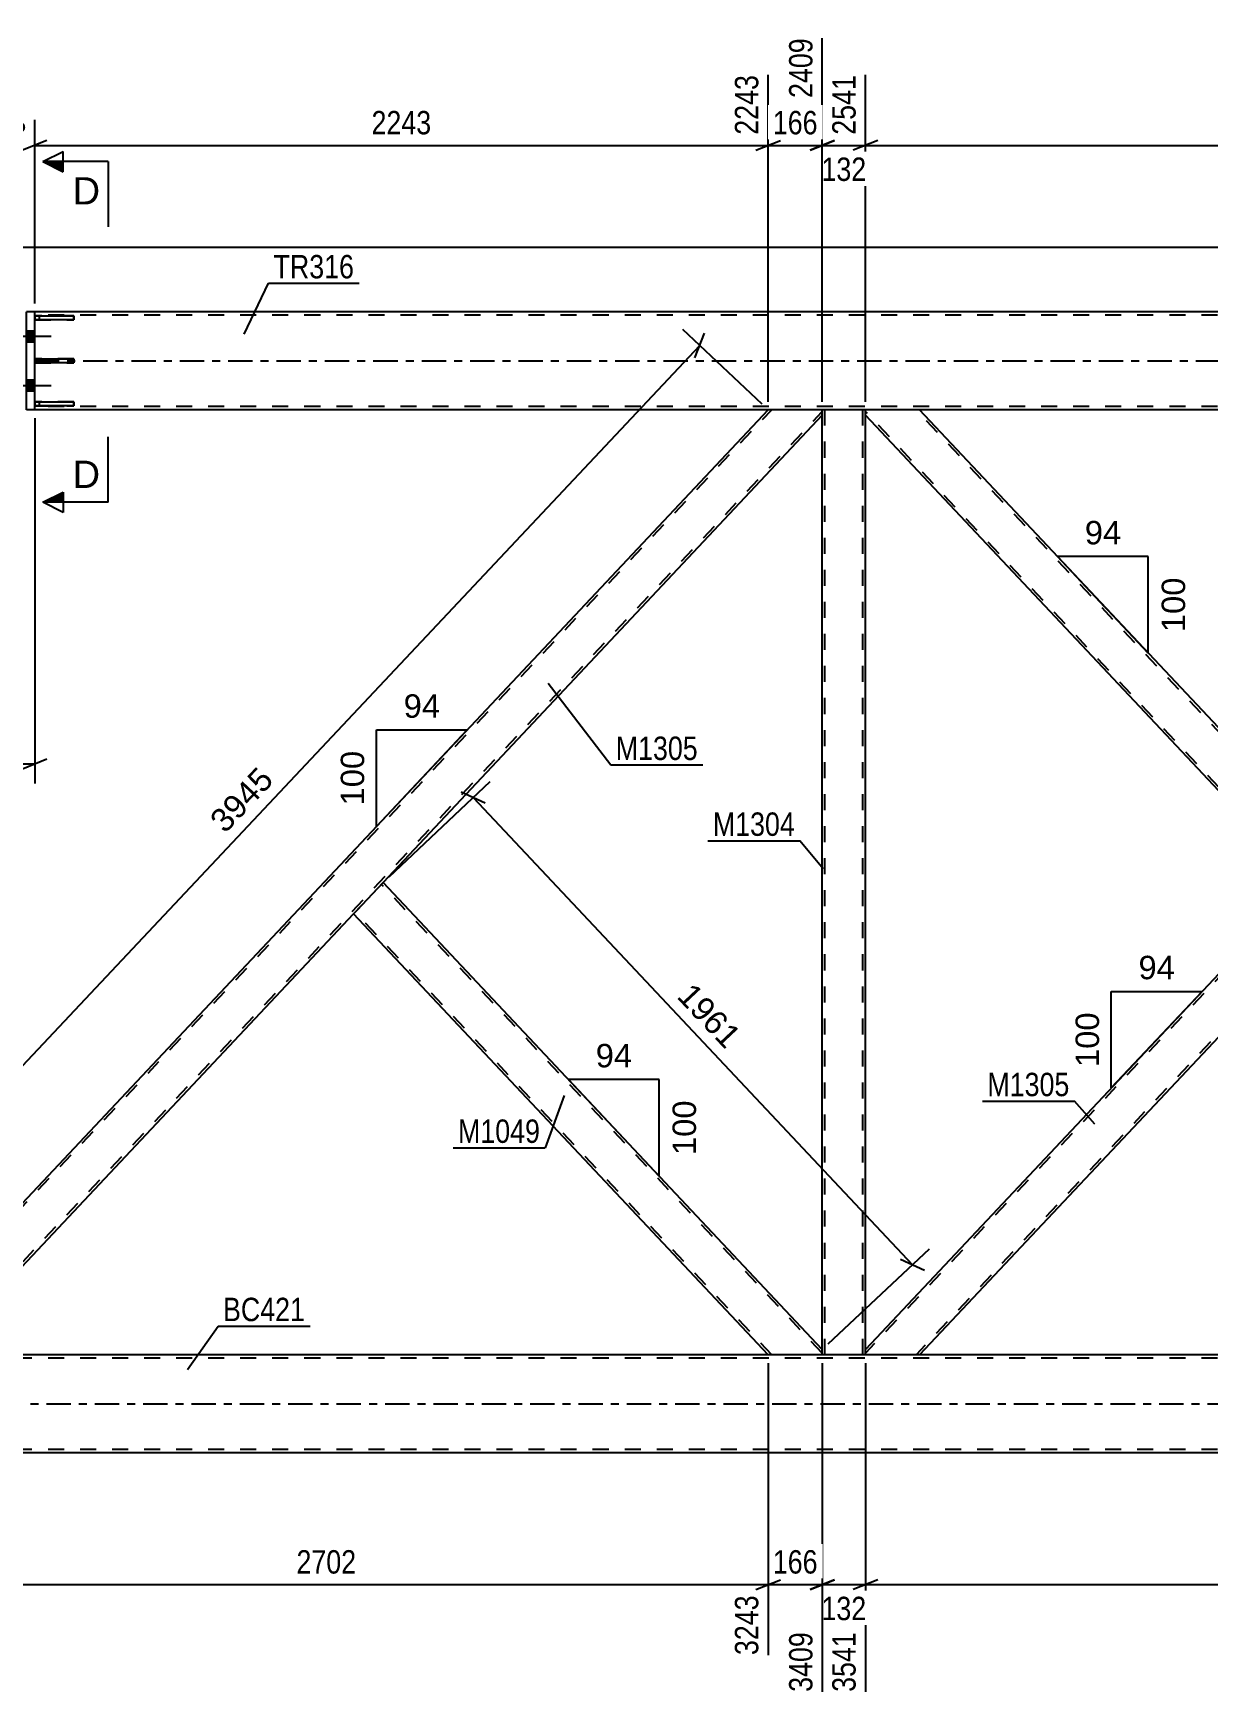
# Model space of a CAD drawing. Header units: millimetres. Extents: x -91 to 750, y -434 to 160.
# Drawn here: x -0.2 to 143.5, y -163.4 to 40.1 of the extents above; entities that cross this region are included whole.
import ezdxf

# ---------------------------------------------------------------- set-up
doc = ezdxf.new("R2010")
doc.units = ezdxf.units.MM
doc.linetypes.add('DXK_LINE_DOT2', pattern=[3.9198, 1.9599, -1.9599])
doc.linetypes.add('DXK_LINE_DOT3', pattern=[5.9187, 2.979, -0.9799, 0.9799, -0.9799])
doc.styles.add('Arial', font='ARIAL.TTF', dxfattribs={"height": 0.2})
doc.styles.add('Arial Narrow', font='ARIALN.TTF', dxfattribs={"height": 0.2})

# ---------------------------------------------------------------- blocks, each defined once
blk = doc.blocks.new('Part-761555327-3965 - 3828')
at = {"color": 2, "linetype": 'Continuous'}
for p, q in [((0, -5.5), (0, -5.02)), ((0, -5.02), (4.8, -5.02)), ((4.8, -5.5), (0, -5.5)), ((4.8, -5.02), (4.8, -5.5))]:
    blk.add_line(p, q, dxfattribs=at)
at = {"color": 7, "linetype": 'DXK_LINE_DOT2'}
blk.add_line((0.6, -5.5), (0.6, -5.02), dxfattribs=at)
blk = doc.blocks.new('Part-761555327-3921 - 3828')
at = {"color": 7, "linetype": 'DXK_LINE_DOT2'}
for p, q in [((4.8, 5.5), (0, 5.5)), ((0, 5.5), (0, 5.02)), ((0, 5.02), (4.8, 5.02)), ((0.6, 5.02), (0.6, 5.5)), ((4.8, 5.02), (4.8, 5.5))]:
    blk.add_line(p, q, dxfattribs=at)
blk = doc.blocks.new('Bolt-761555327-4000 - 3828')
at = {"linetype": 'Continuous'}
for points in [[(-1, 3.66), (-1, 2.34), (0, 2.34), (0, 3.66)], [(-1, 3.66), (-1, 2.34), (0, 2.34), (0, 3.66)], [(-1, -2.34), (-1, -3.66), (0, -3.66), (0, -2.34)], [(-1, -2.34), (-1, -3.66), (0, -3.66), (0, -2.34)]]:
    blk.add_hatch(color=1, dxfattribs=at).paths.add_polyline_path(points)
at = {"color": 1, "linetype": 'Continuous'}
for p, q in [((-2.76, 3), (2, 3)), ((-2.76, 3), (2, 3)), ((-1, 3.66), (0, 3.66)), ((-1, 3.66), (0, 3.66)), ((-1, 2.34), (0, 2.34)), ((-1, 2.34), (0, 2.34)), ((-2.76, -3), (2, -3)), ((-2.76, -3), (2, -3)), ((-1, -2.34), (0, -2.34)), ((-1, -2.34), (0, -2.34)), ((-1, -3.66), (0, -3.66)), ((-1, -3.66), (0, -3.66))]:
    blk.add_line(p, q, dxfattribs=at)
blk = doc.blocks.new('Part-761555327-4102 - 3828')
at = {"color": 7, "linetype": 'DXK_LINE_DOT2'}
for p, q in [((-18.36, -121.41), (90.17, -6)), ((96.36, -6), (89.73, -6)), ((-12.17, -121.6), (96.36, -6.19)), ((42.63, -63.8), (39, -67.65)), ((-18.36, -120.94), (-17.68, -120.22)), ((-18.36, -121.6), (-18.36, -120.94)), ((-18.36, -121.6), (-11.73, -121.6))]:
    blk.add_line(p, q, dxfattribs=at)
at = {"color": 2, "linetype": 'Continuous'}
for p, q in [((-17.68, -120.22), (89.73, -6)), ((96.36, -6.66), (96.36, -6)), ((96.36, -6.66), (42.63, -63.8)), ((-11.73, -121.6), (39, -67.65))]:
    blk.add_line(p, q, dxfattribs=at)
blk = doc.blocks.new('Part-761555327-3903 - 3828')
at = {"color": 7, "linetype": 'DXK_LINE_DOT2'}
for p, q in [((4.8, -5.02), (0, -5.02)), ((0, -5.02), (0, -5.5)), ((0, -5.5), (4.8, -5.5)), ((0.6, -5.5), (0.6, -5.02)), ((4.8, -5.5), (4.8, -5.02))]:
    blk.add_line(p, q, dxfattribs=at)
blk = doc.blocks.new('Part-761555327-3917 - 3828')
at = {"color": 2, "linetype": 'Continuous'}
for p, q in [((0, 0.24), (4.8, 0.24)), ((0, 0.24), (0, -0.24)), ((4.8, 0.24), (4.8, -0.24)), ((4.8, -0.24), (0, -0.24))]:
    blk.add_line(p, q, dxfattribs=at)
at = {"color": 7, "linetype": 'DXK_LINE_DOT2'}
blk.add_line((0.6, -0.24), (0.6, 0.24), dxfattribs=at)
blk = doc.blocks.new('Part-761555327-3918 - 3828')
at = {"color": 2, "linetype": 'Continuous'}
for p, q in [((0, 5.5), (4.8, 5.5)), ((0, 5.5), (0, 5.02)), ((4.8, 5.02), (0, 5.02)), ((4.8, 5.5), (4.8, 5.02))]:
    blk.add_line(p, q, dxfattribs=at)
at = {"color": 7, "linetype": 'DXK_LINE_DOT2'}
blk.add_line((0.6, 5.02), (0.6, 5.5), dxfattribs=at)
blk = doc.blocks.new('Part-761555327-3920 - 3828')
at = {"color": 7, "linetype": 'DXK_LINE_DOT2'}
for p, q in [((4.8, 0.24), (0, 0.24)), ((0, 0.24), (0, -0.24)), ((0.6, -0.24), (0.6, 0.24)), ((4.8, -0.24), (4.8, 0.24)), ((0, -0.24), (4.8, -0.24))]:
    blk.add_line(p, q, dxfattribs=at)
blk = doc.blocks.new('Part-761555327-4107 - 3828')
at = {"color": 7, "linetype": 'DXK_LINE_DOT2'}
for p, q in [((210.17, -6), (101.64, -121.41)), ((216.36, -6), (209.73, -6)), ((216.36, -6.19), (107.83, -121.6)), ((159, -59.95), (155.38, -63.8)), ((162.63, -63.8), (159, -67.65)), ((108.27, -121.6), (101.64, -121.6))]:
    blk.add_line(p, q, dxfattribs=at)
at = {"color": 2, "linetype": 'Continuous'}
for p, q in [((209.73, -6), (159, -59.95)), ((216.36, -6.66), (216.36, -6)), ((216.36, -6.66), (162.63, -63.8)), ((155.38, -63.8), (101.64, -120.94)), ((159, -67.65), (108.27, -121.6)), ((101.64, -121.6), (101.64, -120.94))]:
    blk.add_line(p, q, dxfattribs=at)
blk = doc.blocks.new('Part-761555327-3930 - 3828')
at = {"color": 7, "linetype": 'DXK_LINE_DOT2'}
for p, q in [((587.64, -122), (-40, -122)), ((587.64, -121.6), (-27.5, -121.6)), ((587.64, -133.2), (-40, -133.2))]:
    blk.add_line(p, q, dxfattribs=at)
at = {"color": 2, "linetype": 'Continuous'}
for p, q in [((212.51, -121.6), (-14.5, -121.6)), ((587.64, -133.6), (-40, -133.6))]:
    blk.add_line(p, q, dxfattribs=at)
at = {"color": 7, "linetype": 'DXK_LINE_DOT3'}
blk.add_line((-40, -127.6), (587.64, -127.6), dxfattribs=at)
blk = doc.blocks.new('Part-761555327-3935 - 3828')
at = {"color": 2, "linetype": 'Continuous'}
for p, q in [((212.51, 6), (0, 6)), ((581.4, -6), (0, -6))]:
    blk.add_line(p, q, dxfattribs=at)
at = {"color": 7, "linetype": 'DXK_LINE_DOT2'}
for p, q in [((0, -6), (0, 6)), ((587.64, 5.6), (0, 5.6)), ((587.64, -5.6), (0, -5.6))]:
    blk.add_line(p, q, dxfattribs=at)
at = {"color": 7, "linetype": 'DXK_LINE_DOT3'}
blk.add_line((0, 0), (587.64, 0), dxfattribs=at)
blk = doc.blocks.new('Part-761555327-4040 - 3828')
at = {"color": 2, "linetype": 'Continuous'}
for p, q in [((-1, -6), (-1, 6)), ((0, 6), (-1, 6)), ((0, -6), (0, 6)), ((0, -6), (-1, -6))]:
    blk.add_line(p, q, dxfattribs=at)
blk = doc.blocks.new('Part-761555327-4112 - 3828')
at = {"color": 2, "linetype": 'Continuous'}
for p, q in [((101.64, -6.66), (101.64, -6)), ((159, -59.95), (108.27, -6)), ((155.38, -63.8), (101.64, -6.66)), ((158.56, -60.41), (155.38, -63.8)), ((159, -59.95), (158.56, -60.41))]:
    blk.add_line(p, q, dxfattribs=at)
at = {"color": 7, "linetype": 'DXK_LINE_DOT2'}
for p, q in [((108.27, -6), (101.64, -6)), ((158.78, -60.18), (107.83, -6)), ((155.6, -63.57), (101.64, -6.19)), ((158.97, -59.98), (158.56, -60.41)), ((155.6, -63.57), (155.61, -63.55))]:
    blk.add_line(p, q, dxfattribs=at)
blk = doc.blocks.new('Part-761555327-4147 - 3828')
at = {"color": 7, "linetype": 'DXK_LINE_DOT2'}
for p, q in [((101.64, -6), (96.36, -6)), ((96.36, -6.66), (96.36, -6)), ((96.68, -121.6), (96.68, -6)), ((101.32, -121.6), (101.32, -6)), ((101.64, -6.66), (101.64, -6)), ((96.36, -121.6), (96.36, -120.94)), ((101.64, -121.6), (96.36, -121.6)), ((101.64, -121.6), (101.64, -120.94))]:
    blk.add_line(p, q, dxfattribs=at)
at = {"color": 2, "linetype": 'Continuous'}
for p, q in [((96.36, -120.94), (96.36, -6.66)), ((101.64, -120.94), (101.64, -6.66))]:
    blk.add_line(p, q, dxfattribs=at)
blk = doc.blocks.new('Part-761555327-4152 - 3828')
at = {"color": 2, "linetype": 'Continuous'}
for p, q in [((39.44, -67.19), (42.63, -63.8)), ((96.36, -120.94), (42.63, -63.8)), ((39, -67.65), (39.44, -67.19)), ((89.73, -121.6), (39, -67.65)), ((96.36, -121.6), (96.36, -120.94))]:
    blk.add_line(p, q, dxfattribs=at)
at = {"color": 7, "linetype": 'DXK_LINE_DOT2'}
for p, q in [((96.36, -121.41), (42.41, -64.03)), ((39.03, -67.62), (39.44, -67.19)), ((39.22, -67.42), (39.24, -67.4)), ((90.17, -121.6), (39.22, -67.42)), ((96.36, -121.6), (89.73, -121.6))]:
    blk.add_line(p, q, dxfattribs=at)
blk = doc.blocks.new('AngleDimension-761555327-19997 - 3828')
at = {"color": 7, "linetype": 'Continuous'}
for p, q in [((41.81, -45.16), (52.91, -45.16)), ((41.81, -56.96), (52.91, -45.16)), ((41.81, -56.96), (41.81, -45.16)), ((52.91, -45.16), (52.91, -45.16))]:
    blk.add_line(p, q, dxfattribs=at)
at = {"color": 0}
for points in [[(50.18, -44.26), (50.18, -40.06), (44.54, -40.06), (44.54, -44.26)], [(40.91, -47.12), (36.71, -47.12), (36.71, -54.99), (40.91, -54.99)]]:
    blk.add_wipeout(points, dxfattribs=at)
at = {"color": 3, "style": 'Arial'}
blk.add_text('94', height=2.865, dxfattribs=at).set_placement((45.14, -43.66))
blk.add_text('100', height=2.865, rotation=90.0002, dxfattribs=at).set_placement((40.31, -54.39))
blk = doc.blocks.new('StraightDimension-761555327-4695 - 3828')
at = {"color": 7, "linetype": 'Continuous'}
for p, q in [((89.73, -5), (89.73, 34.97)), ((0, 7), (0, 29.49)), ((1.5, 26.96), (-1.5, 25.76)), ((88.23, 25.76), (91.23, 26.96)), ((0, 26.36), (89.73, 26.36))]:
    blk.add_line(p, q, dxfattribs=at)
at = {"color": 0, "linetype": 'Continuous'}
for points in [[(89.13, 35.57), (84.93, 35.57), (84.93, 27.06), (89.13, 27.06)], [(-0.6, 30.09), (-4.8, 30.09), (-4.8, 27.06), (-0.6, 27.06)]]:
    blk.add_wipeout(points, dxfattribs=at)
at = {"color": 0}
blk.add_wipeout([(49.12, 27.11), (49.12, 31.31), (40.61, 31.31), (40.61, 27.11)], dxfattribs=at)
at = {"color": 3, "linetype": 'Continuous', "style": 'Arial Narrow'}
for s, height, p in [('2243', 2.863, (88.53, 27.66)), ('0', 2.86, (-1.2, 27.66))]:
    blk.add_text(s, height=height, rotation=90.0002, dxfattribs=at).set_placement(p)
at = {"color": 3, "style": 'Arial Narrow'}
blk.add_text('2243', height=2.863, dxfattribs=at).set_placement((41.21, 27.71))
blk = doc.blocks.new('StraightDimension-761555327-4211 - 3828')
at = {"color": 7, "linetype": 'Continuous'}
for p, q in [((0, -7), (0, -51.7)), ((-40, -115.8), (-40, -46.45)), ((-38.5, -48.7), (-41.5, -49.9)), ((-1.5, -49.9), (1.5, -48.7)), ((-40, -49.3), (0, -49.3))]:
    blk.add_line(p, q, dxfattribs=at)
at = {"color": 0}
blk.add_wipeout([(-15.74, -48.55), (-15.74, -44.35), (-24.26, -44.35), (-24.26, -48.55)], dxfattribs=at)
at = {"color": 3, "style": 'Arial Narrow'}
blk.add_text('1000', height=2.863, dxfattribs=at).set_placement((-23.66, -47.95))
blk = doc.blocks.new('AngleDimension-761555327-20011 - 3828')
at = {"color": 7, "linetype": 'Continuous'}
for p, q in [((67.73, -90.49), (65.32, -87.93)), ((76.41, -87.93), (65.32, -87.93)), ((76.41, -99.73), (65.32, -87.93)), ((76.41, -99.73), (76.41, -87.93))]:
    blk.add_line(p, q, dxfattribs=at)
at = {"color": 0}
for points in [[(73.69, -87.03), (73.69, -82.83), (68.04, -82.83), (68.04, -87.03)], [(81.51, -89.89), (77.31, -89.89), (77.31, -97.76), (81.51, -97.76)]]:
    blk.add_wipeout(points, dxfattribs=at)
at = {"color": 3, "style": 'Arial'}
blk.add_text('94', height=2.865, dxfattribs=at).set_placement((68.64, -86.43))
blk.add_text('100', height=2.865, rotation=90.0002, dxfattribs=at).set_placement((80.91, -97.16))
blk = doc.blocks.new('AngleDimension-761555327-20025 - 3828')
at = {"color": 7, "linetype": 'Continuous'}
for p, q in [((130.95, -30.12), (125.15, -23.95)), ((136.25, -23.95), (125.15, -23.95)), ((136.25, -35.76), (125.15, -23.95)), ((136.25, -35.76), (136.25, -23.95))]:
    blk.add_line(p, q, dxfattribs=at)
at = {"color": 0}
for points in [[(133.53, -23.05), (133.53, -18.85), (127.88, -18.85), (127.88, -23.05)], [(141.35, -25.92), (137.15, -25.92), (137.15, -33.79), (141.35, -33.79)]]:
    blk.add_wipeout(points, dxfattribs=at)
at = {"color": 3, "style": 'Arial'}
blk.add_text('94', height=2.865, dxfattribs=at).set_placement((128.48, -22.45))
blk.add_text('100', height=2.865, rotation=90.0002, dxfattribs=at).set_placement((140.75, -33.19))
blk = doc.blocks.new('StraightDimension-761555327-4281 - 3828')
at = {"color": 7, "linetype": 'Continuous'}
blk.add_line((212.51, 13.87), (-69.53, 13.87), dxfattribs=at)
blk = doc.blocks.new('StraightDimension-761555327-4480 - 3828')
at = {"color": 7, "linetype": 'Continuous'}
for p, q in [((101.64, -122.6), (101.64, -162.83)), ((209.73, -122.6), (209.73, -158.33)), ((103.14, -149.11), (100.14, -150.31)), ((101.64, -149.71), (209.73, -149.71)), ((208.23, -150.31), (211.23, -149.11))]:
    blk.add_line(p, q, dxfattribs=at)
at = {"color": 0}
blk.add_wipeout([(159.94, -148.96), (159.94, -144.76), (151.43, -144.76), (151.43, -148.96)], dxfattribs=at)
at = {"color": 0, "linetype": 'Continuous'}
blk.add_wipeout([(209.13, -150.41), (204.93, -150.41), (204.93, -158.93), (209.13, -158.93)], dxfattribs=at)
at = {"color": 3, "style": 'Arial Narrow'}
blk.add_text('2702', height=2.863, dxfattribs=at).set_placement((152.03, -148.36))
at = {"color": 3, "linetype": 'Continuous', "style": 'Arial Narrow'}
blk.add_text('6243', height=2.863, rotation=90.0002, dxfattribs=at).set_placement((208.53, -158.33))
blk = doc.blocks.new('StraightDimension-761555327-4497 - 3828')
at = {"color": 7, "linetype": 'Continuous'}
for p, q in [((96.36, -122.6), (96.36, -162.83)), ((101.64, -122.6), (101.64, -162.83)), ((94.86, -150.31), (97.86, -149.11)), ((96.36, -149.71), (101.64, -149.71)), ((103.14, -149.11), (100.14, -150.31))]:
    blk.add_line(p, q, dxfattribs=at)
at = {"color": 0}
blk.add_wipeout([(102.34, -154.66), (102.34, -150.46), (95.66, -150.46), (95.66, -154.66)], dxfattribs=at)
at = {"color": 0, "linetype": 'Continuous'}
blk.add_wipeout([(101.04, -154.91), (96.84, -154.91), (96.84, -163.43), (101.04, -163.43)], dxfattribs=at)
at = {"color": 3, "style": 'Arial Narrow'}
blk.add_text('132', height=2.863, dxfattribs=at).set_placement((96.26, -154.06))
at = {"color": 3, "linetype": 'Continuous', "style": 'Arial Narrow'}
blk.add_text('3541', height=2.863, rotation=90.0002, dxfattribs=at).set_placement((100.44, -162.83))
blk = doc.blocks.new('StraightDimension-761555327-4507 - 3828')
at = {"color": 7, "linetype": 'Continuous'}
for p, q in [((89.73, -122.6), (89.73, -158.33)), ((96.36, -122.6), (96.36, -162.83)), ((88.23, -150.31), (91.23, -149.11)), ((89.73, -149.71), (96.36, -149.71)), ((97.86, -149.11), (94.86, -150.31))]:
    blk.add_line(p, q, dxfattribs=at)
at = {"color": 0}
blk.add_wipeout([(96.39, -148.96), (96.39, -144.76), (89.71, -144.76), (89.71, -148.96)], dxfattribs=at)
at = {"color": 0, "linetype": 'Continuous'}
blk.add_wipeout([(95.76, -154.91), (91.56, -154.91), (91.56, -163.43), (95.76, -163.43)], dxfattribs=at)
at = {"color": 3, "style": 'Arial Narrow'}
blk.add_text('166', height=2.863, dxfattribs=at).set_placement((90.31, -148.36))
at = {"color": 3, "linetype": 'Continuous', "style": 'Arial Narrow'}
blk.add_text('3409', height=2.863, rotation=90.0002, dxfattribs=at).set_placement((95.16, -162.83))
blk = doc.blocks.new('StraightDimension-761555327-4524 - 3828')
at = {"color": 7, "linetype": 'Continuous'}
for p, q in [((-18.36, -122.6), (-18.36, -156.5)), ((89.73, -122.6), (89.73, -158.33)), ((-16.86, -149.11), (-19.86, -150.31)), ((-18.36, -149.71), (89.73, -149.71)), ((88.23, -150.31), (91.23, -149.11))]:
    blk.add_line(p, q, dxfattribs=at)
at = {"color": 0}
blk.add_wipeout([(39.94, -148.96), (39.94, -144.76), (31.43, -144.76), (31.43, -148.96)], dxfattribs=at)
at = {"color": 0, "linetype": 'Continuous'}
blk.add_wipeout([(89.13, -150.41), (84.93, -150.41), (84.93, -158.93), (89.13, -158.93)], dxfattribs=at)
at = {"color": 3, "style": 'Arial Narrow'}
blk.add_text('2702', height=2.863, dxfattribs=at).set_placement((32.03, -148.36))
at = {"color": 3, "linetype": 'Continuous', "style": 'Arial Narrow'}
blk.add_text('3243', height=2.863, rotation=90.0002, dxfattribs=at).set_placement((88.53, -158.33))
blk = doc.blocks.new('StraightDimension-761555327-4665 - 3828')
at = {"color": 7, "linetype": 'Continuous'}
for p, q in [((101.64, -5), (101.64, 34.97)), ((209.73, -5), (209.73, 34.97)), ((103.14, 26.96), (100.14, 25.76)), ((208.23, 25.76), (211.23, 26.96)), ((101.64, 26.36), (209.73, 26.36))]:
    blk.add_line(p, q, dxfattribs=at)
at = {"color": 0, "linetype": 'Continuous'}
blk.add_wipeout([(209.13, 35.57), (204.93, 35.57), (204.93, 27.06), (209.13, 27.06)], dxfattribs=at)
at = {"color": 0}
blk.add_wipeout([(159.94, 27.11), (159.94, 31.31), (151.43, 31.31), (151.43, 27.11)], dxfattribs=at)
at = {"color": 3, "linetype": 'Continuous', "style": 'Arial Narrow'}
blk.add_text('5243', height=2.863, rotation=90.0002, dxfattribs=at).set_placement((208.53, 27.66))
at = {"color": 3, "style": 'Arial Narrow'}
blk.add_text('2702', height=2.863, dxfattribs=at).set_placement((152.03, 27.71))
blk = doc.blocks.new('StraightDimension-761555327-4676 - 3828')
at = {"color": 7, "linetype": 'Continuous'}
for p, q in [((96.36, -5), (96.36, 39.47)), ((101.64, -5), (101.64, 34.97)), ((94.86, 25.76), (97.86, 26.96)), ((103.14, 26.96), (100.14, 25.76)), ((96.36, 26.36), (101.64, 26.36))]:
    blk.add_line(p, q, dxfattribs=at)
at = {"color": 0, "linetype": 'Continuous'}
blk.add_wipeout([(101.04, 35.57), (96.84, 35.57), (96.84, 27.06), (101.04, 27.06)], dxfattribs=at)
at = {"color": 0}
blk.add_wipeout([(102.34, 21.41), (102.34, 25.61), (95.66, 25.61), (95.66, 21.41)], dxfattribs=at)
at = {"color": 3, "linetype": 'Continuous', "style": 'Arial Narrow'}
blk.add_text('2541', height=2.863, rotation=90.0002, dxfattribs=at).set_placement((100.44, 27.66))
at = {"color": 3, "style": 'Arial Narrow'}
blk.add_text('132', height=2.863, dxfattribs=at).set_placement((96.26, 22.01))
blk = doc.blocks.new('StraightDimension-761555327-4684 - 3828')
at = {"color": 7, "linetype": 'Continuous'}
for p, q in [((96.36, -5), (96.36, 39.47)), ((89.73, -5), (89.73, 34.97)), ((88.23, 25.76), (91.23, 26.96)), ((97.86, 26.96), (94.86, 25.76)), ((89.73, 26.36), (96.36, 26.36))]:
    blk.add_line(p, q, dxfattribs=at)
at = {"color": 0}
blk.add_wipeout([(96.39, 27.11), (96.39, 31.31), (89.71, 31.31), (89.71, 27.11)], dxfattribs=at)
at = {"color": 0, "linetype": 'Continuous'}
blk.add_wipeout([(95.76, 40.07), (91.56, 40.07), (91.56, 31.56), (95.76, 31.56)], dxfattribs=at)
at = {"color": 3, "linetype": 'Continuous', "style": 'Arial Narrow'}
blk.add_text('2409', height=2.863, rotation=90.0002, dxfattribs=at).set_placement((95.16, 32.16))
at = {"color": 3, "style": 'Arial Narrow'}
blk.add_text('166', height=2.863, dxfattribs=at).set_placement((90.31, 27.71))
blk = doc.blocks.new('AngleDimension-761555327-4733 - 3828')
at = {"color": 7, "linetype": 'Continuous'}
for p, q in [((131.72, -77.15), (142.82, -77.15)), ((131.72, -88.95), (142.82, -77.15)), ((131.72, -88.95), (131.72, -77.15)), ((135.23, -85.23), (142.82, -77.15))]:
    blk.add_line(p, q, dxfattribs=at)
at = {"color": 0}
for points in [[(140.1, -76.25), (140.1, -72.05), (134.45, -72.05), (134.45, -76.25)], [(130.82, -79.11), (126.62, -79.11), (126.62, -86.99), (130.82, -86.99)]]:
    blk.add_wipeout(points, dxfattribs=at)
at = {"color": 3, "style": 'Arial'}
blk.add_text('94', height=2.865, dxfattribs=at).set_placement((135.05, -75.65))
blk.add_text('100', height=2.865, rotation=90.0002, dxfattribs=at).set_placement((130.22, -86.39))
blk = doc.blocks.new('StraightDimension-761555327-4818 - 3828')
at = {"color": 7, "linetype": 'Continuous'}
for p, q in [((89.01, -5.31), (79.29, 3.82)), ((80.77, 0.37), (81.95, 3.38)), ((-26.73, -113.07), (81.36, 1.87)), ((-19.09, -120.26), (-28.81, -111.12)), ((-26.14, -111.56), (-27.32, -114.57))]:
    blk.add_line(p, q, dxfattribs=at)
at = {"color": 0}
blk.add_wipeout([(30.23, -51.41), (27.17, -48.53), (20.25, -55.88), (23.31, -58.76)], dxfattribs=at)
at = {"color": 3, "style": 'Arial'}
blk.add_text('3945', height=2.865, rotation=46.7591, dxfattribs=at).set_placement((23.29, -57.91))
blk = doc.blocks.new('StraightDimension-761555327-4847 - 3828')
at = {"color": 7, "linetype": 'Continuous'}
for p, q in [((43.35, -63.11), (55.72, -51.48)), ((55.11, -54.12), (52.18, -52.75)), ((53.65, -53.43), (107.38, -110.57)), ((97.09, -120.25), (109.46, -108.62)), ((105.92, -109.89), (108.85, -111.25))]:
    blk.add_line(p, q, dxfattribs=at)
at = {"color": 0}
blk.add_wipeout([(84.52, -85.17), (87.58, -82.29), (80.66, -74.94), (77.6, -77.81)], dxfattribs=at)
at = {"color": 3, "style": 'Arial'}
blk.add_text('1961', height=2.865, rotation=-46.7591, dxfattribs=at).set_placement((78.45, -77.84))
blk = doc.blocks.new('Mark-761555327-3926 - 3828')
at = {"color": 0}
blk.add_wipeout([(33.09, -117.48), (33.09, -114.48), (23.04, -114.48), (23.04, -117.48)], dxfattribs=at)
blk.add_wipeout([(33.09, -117.48), (33.09, -114.48), (23.04, -114.48), (23.04, -117.48)], dxfattribs=at)
at = {"color": 30, "linetype": 'Continuous'}
for p, q in [((18.68, -123.4), (22.44, -118.08)), ((22.44, -118.08), (33.69, -118.08))]:
    blk.add_line(p, q, dxfattribs=at)
at = {"color": 3, "style": 'Arial Narrow'}
blk.add_text('BC421', height=2.863, dxfattribs=at).set_placement((23.04, -117.48))
blk = doc.blocks.new('Mark-761555327-3931 - 3828')
at = {"color": 0}
blk.add_wipeout([(39.09, 10.09), (39.09, 13.09), (29.22, 13.09), (29.22, 10.09)], dxfattribs=at)
blk.add_wipeout([(39.09, 10.09), (39.09, 13.09), (29.22, 13.09), (29.22, 10.09)], dxfattribs=at)
at = {"color": 30, "linetype": 'Continuous'}
for p, q in [((25.64, 3.27), (28.62, 9.49)), ((28.62, 9.49), (39.69, 9.49))]:
    blk.add_line(p, q, dxfattribs=at)
at = {"color": 3, "style": 'Arial Narrow'}
blk.add_text('TR316', height=2.863, dxfattribs=at).set_placement((29.22, 10.09))
blk = doc.blocks.new('SectionMark-761555327-5040 - 3828')
at = {"linetype": 'Continuous'}
for points in [[(3.5, 24.38), (3.5, 23.13), (1, 24.38)], [(3.5, -16.05), (3.5, -17.3), (1, -17.3)]]:
    blk.add_hatch(color=6, dxfattribs=at).paths.add_polyline_path(points)
at = {"color": 6, "linetype": 'Continuous'}
for p, q in [((1, 24.38), (3.5, 25.63)), ((3.5, 23.13), (3.5, 25.63)), ((9, 24.38), (1, 24.38)), ((1, 24.38), (3.5, 23.13)), ((1, -17.3), (3.5, -16.05)), ((3.5, -16.05), (3.5, -18.55)), ((9, -17.3), (1, -17.3)), ((3.5, -18.55), (1, -17.3))]:
    blk.add_line(p, q, dxfattribs=at)
at = {"color": 0, "linetype": 'Continuous'}
for points in [[(8, 19.13), (8, 22.63), (4.63, 22.63), (4.63, 19.13)], [(8, -15.55), (8, -12.05), (4.63, -12.05), (4.63, -15.55)]]:
    blk.add_wipeout(points, dxfattribs=at)
at = {"color": 6, "linetype": 'Continuous'}
for p, q in [((9, 24.38), (9, 16.38)), ((9, -17.3), (9, -9.3))]:
    blk.add_line(p, q, dxfattribs=at)
at = {"color": 3, "linetype": 'Continuous', "style": 'Arial'}
for p in [(4.63, 19.13), (4.63, -15.55)]:
    blk.add_text('D', height=3.34, dxfattribs=at).set_placement(p)
blk = doc.blocks.new('Mark-761555327-4098 - 3828')
at = {"color": 0}
blk.add_wipeout([(81.14, -48.83), (81.14, -45.83), (71.09, -45.83), (71.09, -48.83)], dxfattribs=at)
blk.add_wipeout([(81.14, -48.83), (81.14, -45.83), (71.09, -45.83), (71.09, -48.83)], dxfattribs=at)
at = {"color": 30, "linetype": 'Continuous'}
for p, q in [((62.81, -39.45), (70.49, -49.43)), ((70.49, -49.43), (81.74, -49.43))]:
    blk.add_line(p, q, dxfattribs=at)
at = {"color": 3, "style": 'Arial Narrow'}
blk.add_text('M1305', height=2.863, dxfattribs=at).set_placement((71.09, -48.83))
blk = doc.blocks.new('Mark-761555327-4103 - 3828')
at = {"color": 0}
blk.add_wipeout([(126.61, -89.96), (126.61, -86.96), (116.56, -86.96), (116.56, -89.96)], dxfattribs=at)
blk.add_wipeout([(126.61, -89.96), (126.61, -86.96), (116.56, -86.96), (116.56, -89.96)], dxfattribs=at)
at = {"color": 30, "linetype": 'Continuous'}
for p in [(115.96, -90.56), (129.69, -93.37)]:
    blk.add_line(p, (127.21, -90.56), dxfattribs=at)
at = {"color": 3, "style": 'Arial Narrow'}
blk.add_text('M1305', height=2.863, dxfattribs=at).set_placement((116.56, -89.96))
blk = doc.blocks.new('Mark-761555327-4143 - 3828')
at = {"color": 0}
blk.add_wipeout([(93.03, -58.11), (93.03, -55.11), (82.97, -55.11), (82.97, -58.11)], dxfattribs=at)
blk.add_wipeout([(93.03, -58.11), (93.03, -55.11), (82.97, -55.11), (82.97, -58.11)], dxfattribs=at)
at = {"color": 30, "linetype": 'Continuous'}
for p in [(82.37, -58.71), (96.47, -62.15)]:
    blk.add_line(p, (93.63, -58.71), dxfattribs=at)
at = {"color": 3, "style": 'Arial Narrow'}
blk.add_text('M1304', height=2.863, dxfattribs=at).set_placement((82.97, -58.11))
blk = doc.blocks.new('Mark-761555327-4148 - 3828')
at = {"color": 0}
blk.add_wipeout([(61.84, -95.67), (61.84, -92.67), (51.79, -92.67), (51.79, -95.67)], dxfattribs=at)
blk.add_wipeout([(61.84, -95.67), (61.84, -92.67), (51.79, -92.67), (51.79, -95.67)], dxfattribs=at)
at = {"color": 30, "linetype": 'Continuous'}
for p in [(64.8, -89.88), (51.19, -96.27)]:
    blk.add_line(p, (62.44, -96.27), dxfattribs=at)
at = {"color": 3, "style": 'Arial Narrow'}
blk.add_text('M1049', height=2.863, dxfattribs=at).set_placement((51.79, -95.67))

msp = doc.modelspace()

# ---------------------------------------------------------------- block references
for name in ['Part-761555327-3935 - 3828', 'Part-761555327-4040 - 3828', 'Part-761555327-3921 - 3828', 'Part-761555327-3918 - 3828', 'Bolt-761555327-4000 - 3828', 'Part-761555327-3917 - 3828', 'Part-761555327-3920 - 3828', 'Part-761555327-4102 - 3828', 'Part-761555327-3965 - 3828', 'Part-761555327-3903 - 3828', 'Part-761555327-4147 - 3828', 'Part-761555327-4107 - 3828', 'Part-761555327-4112 - 3828', 'Part-761555327-4152 - 3828', 'Part-761555327-3930 - 3828']:
    msp.add_blockref(name, (0, 0))

# ---------------------------------------------------------------- next in the draw order: block references
for name in ['StraightDimension-761555327-4695 - 3828', 'StraightDimension-761555327-4211 - 3828', 'AngleDimension-761555327-20025 - 3828', 'AngleDimension-761555327-19997 - 3828', 'AngleDimension-761555327-20011 - 3828']:
    msp.add_blockref(name, (0, 0))

# ---------------------------------------------------------------- next in the draw order: block references
msp.add_blockref('StraightDimension-761555327-4281 - 3828', (0, 0))

# ---------------------------------------------------------------- next in the draw order: block references
for name in ['StraightDimension-761555327-4665 - 3828', 'AngleDimension-761555327-4733 - 3828', 'StraightDimension-761555327-4480 - 3828']:
    msp.add_blockref(name, (0, 0))

# ---------------------------------------------------------------- next in the draw order: block references
for name in ['StraightDimension-761555327-4676 - 3828', 'Mark-761555327-4103 - 3828', 'StraightDimension-761555327-4497 - 3828']:
    msp.add_blockref(name, (0, 0))

# ---------------------------------------------------------------- next in the draw order: block references
for name in ['StraightDimension-761555327-4684 - 3828', 'StraightDimension-761555327-4507 - 3828']:
    msp.add_blockref(name, (0, 0))

# ---------------------------------------------------------------- next in the draw order: block references
for name in ['StraightDimension-761555327-4818 - 3828', 'StraightDimension-761555327-4524 - 3828']:
    msp.add_blockref(name, (0, 0))

# ---------------------------------------------------------------- next in the draw order: block references
for name in ['SectionMark-761555327-5040 - 3828', 'Mark-761555327-3931 - 3828', 'Mark-761555327-4098 - 3828', 'StraightDimension-761555327-4847 - 3828', 'Mark-761555327-3926 - 3828']:
    msp.add_blockref(name, (0, 0))

# ---------------------------------------------------------------- next in the draw order: block references
for name in ['Mark-761555327-4143 - 3828', 'Mark-761555327-4148 - 3828']:
    msp.add_blockref(name, (0, 0))

doc.saveas('drawing.dxf')
